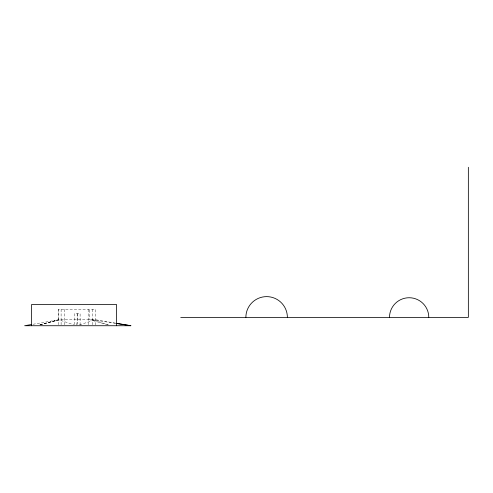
<?xml version="1.0" encoding="UTF-8"?>
<svg xmlns="http://www.w3.org/2000/svg" width="493" height="493" viewBox="0 0 493 493"><rect width="100%" height="100%" fill="white"/><g stroke="black" fill="none" stroke-linecap="round" stroke-linejoin="round"><path stroke-width="0.37" stroke-dasharray="2.46 1.85" d="M76.668 324.979L77.561 319.741L77.561 313.443M79.472 324.807L95.593 319.741L115.843 323.18M40.025 324.733L58.359 319.741L95.593 319.741M39.97 324.764L58.753 319.741L73.697 324.77M40.001 324.85L61.107 319.741M32.988 324.265L58.753 319.741M115.756 323.383L92.37 319.741L108.417 324.807M107.739 324.733L89.757 319.741L89.757 309.364M95.593 324.979L95.593 309.364L58.359 309.364L58.359 319.741M92.37 309.364L92.37 324.979M88.173 309.364L88.173 325.731M80.106 324.979L80.106 313.443L74.523 313.443L74.523 324.979M77.167 313.443L77.167 324.961M64.521 309.364L64.521 324.986M61.107 309.364L61.107 324.979M58.753 309.364L58.753 324.979"/><path stroke-width="0.74" d="M31.472 324.53L24.65 325.731L130.842 325.731L116.594 323.309M180.74 317.375L468.35 317.375L468.35 167.269M116.508 323.5L130.842 325.731M116.625 325.731L116.625 304.594L31.497 304.594L31.497 325.731M389.495 317.375A19.646 19.646 0 0 1 409.141 297.735A19.646 19.646 0 0 1 428.787 317.375M245.871 317.375A20.755 20.755 0 0 1 266.627 296.62A20.755 20.755 0 0 1 287.382 317.375"/></g></svg>
